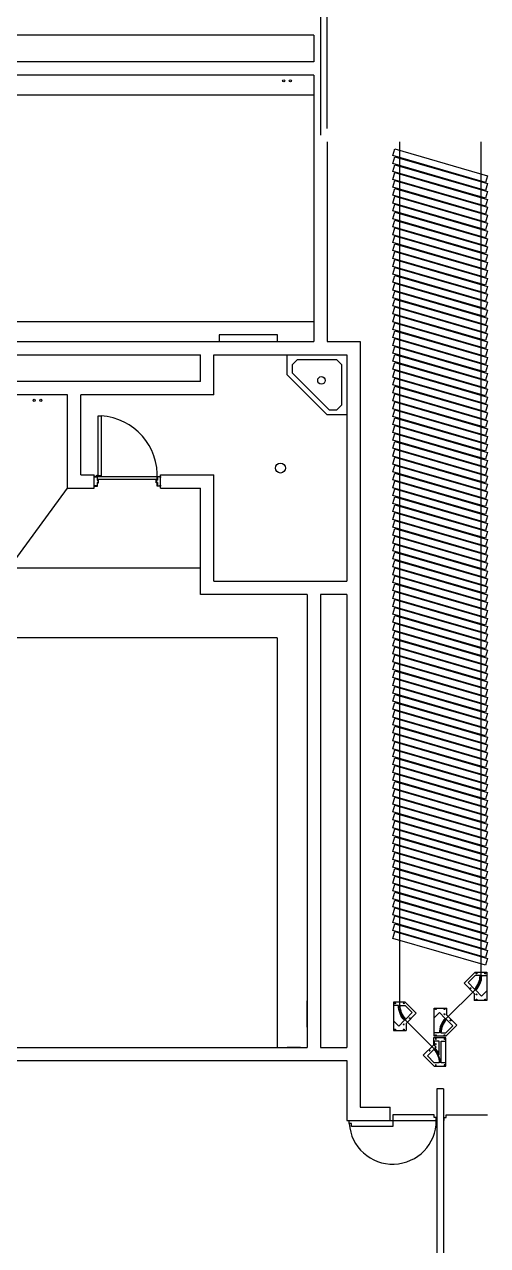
# Model space of a CAD drawing. Extents: x -2543 to 6312, y -522 to 14878.
# Drawn here: x 5990 to 6269, y 5449 to 6182 of the extents above; entities that cross this region are included whole.
import ezdxf

# ---------------------------------------------------------------- set-up
doc = ezdxf.new("R2010")
doc.units = 0
doc.header["$LTSCALE"] = 5000
doc.header["$PDSIZE"] = 1
doc.layers.add('show_xref', color=7, linetype='Continuous')

# ---------------------------------------------------------------- blocks, each defined once
blk = doc.blocks.new('OCCC Phase V$0$45DLIB')
blk.add_lwpolyline([(-2, 8.5), (-2, 15.5), (15, 15.5), (15, 8), (10.73, 8), (4.61, 1.89)], close=True)
for centre in [(-1.37, 14.62), (14.38, 14.62), (-1.37, 9.38), (11.26, 9.42), (14.38, 9.38), (7.55, 5.71)]:
    blk.add_circle(centre, 0.266)
at = {"layer": 'Defpoints'}
blk.add_lwpolyline([(0, 15.5), (0, 12.52), (13, 12.52), (13, 15.5)], dxfattribs=at)
for points in [[(0, 11.48), (0, 8.5), (4.2, 4.3), (8.07, 8.17, 0.197274)], [(8.8, 8.9, 0.092942), (4.98, 11.48), (13, 11.48), (13, 8.5), (10.63, 8.5), (9.51, 9.61), (8.8, 8.9)]]:
    blk.add_lwpolyline(points, format="xyb", close=True, dxfattribs=at)
blk = doc.blocks.new('FACILITY_X0000198')
at = {"layer": 'show_xref', "color": 0}
for p, q in [((6172, 6120), (6172, 6360)), ((6168, 6298), (6168, 6181)), ((6168, 6181), (6168, 6181)), ((6168, 6181), (6168, 6116)), ((6164, 6176), (5920, 6176)), ((6164, 6176), (6164, 6160)), ((6164, 6160), (5920, 6160)), ((6164, 6152), (5920, 6152)), ((6164, 6152), (6164, 5992)), ((6164, 6140), (5920, 6140)), ((6172, 6112), (6172, 5992)), ((6215.5, 6112), (6215.5, 5593.07)), ((6264.5, 6112), (6264.5, 5611.07)), ((6211.49, 6103.67), (6212.67, 6107.75)), ((6267.33, 6087.55), (6211.49, 6103.67)), ((6212.67, 6107.75), (6268.51, 6091.63)), ((6211.49, 6098.92), (6212.67, 6103)), ((6267.33, 6082.8), (6211.49, 6098.92)), ((6211.49, 6094.17), (6212.67, 6098.25)), ((6212.67, 6103), (6268.51, 6086.88)), ((6212.67, 6098.25), (6268.51, 6082.13)), ((6267.33, 6078.05), (6211.49, 6094.17)), ((6211.49, 6089.42), (6212.67, 6093.5)), ((6267.33, 6073.3), (6211.49, 6089.42)), ((6212.67, 6093.5), (6268.51, 6077.38)), ((6268.51, 6091.63), (6267.33, 6087.55)), ((6211.49, 6084.67), (6212.67, 6088.75)), ((6267.33, 6068.55), (6211.49, 6084.67)), ((6211.49, 6079.92), (6212.67, 6084)), ((6212.67, 6088.75), (6268.51, 6072.63)), ((6212.67, 6084), (6268.51, 6067.88)), ((6268.51, 6086.88), (6267.33, 6082.8)), ((6268.51, 6082.13), (6267.33, 6078.05)), ((6267.33, 6063.8), (6211.49, 6079.92)), ((6211.49, 6075.17), (6212.67, 6079.25)), ((6267.33, 6059.05), (6211.49, 6075.17)), ((6211.49, 6070.42), (6212.67, 6074.5)), ((6212.67, 6079.25), (6268.51, 6063.13)), ((6212.67, 6074.5), (6268.51, 6058.38)), ((6268.51, 6077.38), (6267.33, 6073.3)), ((6267.33, 6054.3), (6211.49, 6070.42)), ((6211.49, 6065.67), (6212.67, 6069.75)), ((6212.67, 6069.75), (6268.51, 6053.63)), ((6268.51, 6072.63), (6267.33, 6068.55)), ((6268.51, 6067.88), (6267.33, 6063.8)), ((6267.33, 6049.55), (6211.49, 6065.67)), ((6211.49, 6060.92), (6212.67, 6065)), ((6267.33, 6044.8), (6211.49, 6060.92)), ((6211.49, 6056.17), (6212.67, 6060.25)), ((6212.67, 6065), (6268.51, 6048.88)), ((6212.67, 6060.25), (6268.51, 6044.13)), ((6268.51, 6063.13), (6267.33, 6059.05)), ((6267.33, 6040.05), (6211.49, 6056.17)), ((6211.49, 6051.42), (6212.67, 6055.5)), ((6212.67, 6055.5), (6268.51, 6039.38)), ((6268.51, 6058.38), (6267.33, 6054.3)), ((6268.51, 6053.63), (6267.33, 6049.55)), ((6267.33, 6035.3), (6211.49, 6051.42)), ((6211.49, 6046.67), (6212.67, 6050.75)), ((6267.33, 6030.55), (6211.49, 6046.67)), ((6211.49, 6041.92), (6212.67, 6046)), ((6212.67, 6050.75), (6268.51, 6034.63)), ((6212.67, 6046), (6268.51, 6029.88)), ((6268.51, 6048.88), (6267.33, 6044.8)), ((6267.33, 6025.8), (6211.49, 6041.92)), ((6211.49, 6037.17), (6212.67, 6041.25)), ((6212.67, 6041.25), (6268.51, 6025.13)), ((6268.51, 6044.13), (6267.33, 6040.05)), ((6268.51, 6039.38), (6267.33, 6035.3)), ((6267.33, 6021.05), (6211.49, 6037.17)), ((6211.49, 6032.42), (6212.67, 6036.5)), ((6267.33, 6016.3), (6211.49, 6032.42)), ((6211.49, 6027.67), (6212.67, 6031.75)), ((6212.67, 6036.5), (6268.51, 6020.38)), ((6212.67, 6031.75), (6268.51, 6015.63)), ((6268.51, 6034.63), (6267.33, 6030.55)), ((6267.33, 6011.55), (6211.49, 6027.67)), ((6211.49, 6022.92), (6212.67, 6027)), ((6267.33, 6006.8), (6211.49, 6022.92)), ((6212.67, 6027), (6268.51, 6010.88)), ((6268.51, 6029.88), (6267.33, 6025.8)), ((6268.51, 6025.13), (6267.33, 6021.05)), ((6211.49, 6018.17), (6212.67, 6022.25)), ((6267.33, 6002.05), (6211.49, 6018.17)), ((6211.49, 6013.42), (6212.67, 6017.5)), ((6212.67, 6022.25), (6268.51, 6006.13)), ((6212.67, 6017.5), (6268.51, 6001.38)), ((6268.51, 6020.38), (6267.33, 6016.3)), ((6268.51, 6015.63), (6267.33, 6011.55)), ((6267.33, 5997.3), (6211.49, 6013.42)), ((6211.49, 6008.67), (6212.67, 6012.75)), ((6267.33, 5992.55), (6211.49, 6008.67)), ((6212.67, 6012.75), (6268.51, 5996.63)), ((6268.51, 6010.88), (6267.33, 6006.8)), ((5920, 6004), (6164, 6004)), ((6211.49, 6003.92), (6212.67, 6008)), ((6267.33, 5987.8), (6211.49, 6003.92)), ((6211.49, 5999.17), (6212.67, 6003.25)), ((6212.67, 6008), (6268.51, 5991.88)), ((6212.67, 6003.25), (6268.51, 5987.13)), ((6268.51, 6006.13), (6267.33, 6002.05)), ((6268.51, 6001.38), (6267.33, 5997.3)), ((6267.33, 5983.05), (6211.49, 5999.17)), ((6211.49, 5994.42), (6212.67, 5998.5)), ((6267.33, 5978.3), (6211.49, 5994.42)), ((6211.49, 5989.67), (6212.67, 5993.75)), ((6212.67, 5998.5), (6268.51, 5982.38)), ((6212.67, 5993.75), (6268.51, 5977.63)), ((6268.51, 5996.63), (6267.33, 5992.55)), ((5920, 5992), (6164, 5992)), ((6172, 5992), (6192, 5992)), ((6192, 5992), (6192, 5532)), ((6267.33, 5973.55), (6211.49, 5989.67)), ((6211.49, 5984.92), (6212.67, 5989)), ((6212.67, 5989), (6268.51, 5972.88)), ((6268.51, 5991.88), (6267.33, 5987.8)), ((6268.51, 5987.13), (6267.33, 5983.05)), ((5792, 5984), (6096, 5984)), ((6096, 5968), (6096, 5984)), ((6104, 5984), (6184, 5984)), ((6104, 5960), (6104, 5984)), ((6184, 5984), (6184, 5848)), ((6267.33, 5968.8), (6211.49, 5984.92)), ((6211.49, 5980.17), (6212.67, 5984.25)), ((6267.33, 5964.05), (6211.49, 5980.17)), ((6211.49, 5975.42), (6212.67, 5979.5)), ((6212.67, 5984.25), (6268.51, 5968.13)), ((6212.67, 5979.5), (6268.51, 5963.38)), ((6268.51, 5982.38), (6267.33, 5978.3)), ((6267.33, 5959.3), (6211.49, 5975.42)), ((6211.49, 5970.67), (6212.67, 5974.75)), ((6212.67, 5974.75), (6268.51, 5958.63)), ((6268.51, 5977.63), (6267.33, 5973.55)), ((6268.51, 5972.88), (6267.33, 5968.8)), ((6096, 5968), (5792, 5968)), ((6267.33, 5954.55), (6211.49, 5970.67)), ((6211.49, 5965.92), (6212.67, 5970)), ((6267.33, 5949.8), (6211.49, 5965.92)), ((6211.49, 5961.17), (6212.67, 5965.25)), ((6212.67, 5970), (6268.51, 5953.88)), ((6212.67, 5965.25), (6268.51, 5949.13)), ((6268.51, 5968.13), (6267.33, 5964.05)), ((6016, 5960), (5792, 5960)), ((6016, 5904), (6016, 5960)), ((6104, 5960), (6024, 5960)), ((6024, 5912), (6024, 5960)), ((6267.33, 5945.05), (6211.49, 5961.17)), ((6211.49, 5956.42), (6212.67, 5960.5)), ((6212.67, 5960.5), (6268.51, 5944.38)), ((6268.51, 5963.38), (6267.33, 5959.3)), ((6268.51, 5958.63), (6267.33, 5954.55)), ((6267.33, 5940.3), (6211.49, 5956.42)), ((6211.49, 5951.67), (6212.67, 5955.75)), ((6267.33, 5935.55), (6211.49, 5951.67)), ((6211.49, 5946.92), (6212.67, 5951)), ((6212.67, 5955.75), (6268.51, 5939.63)), ((6212.67, 5951), (6268.51, 5934.88)), ((6268.51, 5953.88), (6267.33, 5949.8)), ((6267.33, 5930.8), (6211.49, 5946.92)), ((6211.49, 5942.17), (6212.67, 5946.25)), ((6267.33, 5926.05), (6211.49, 5942.17)), ((6212.67, 5946.25), (6268.51, 5930.13)), ((6268.51, 5949.13), (6267.33, 5945.05)), ((6268.51, 5944.38), (6267.33, 5940.3)), ((6211.49, 5937.42), (6212.67, 5941.5)), ((6267.33, 5921.3), (6211.49, 5937.42)), ((6211.49, 5932.67), (6212.67, 5936.75)), ((6212.67, 5941.5), (6268.51, 5925.38)), ((6212.67, 5936.75), (6268.51, 5920.63)), ((6268.51, 5939.63), (6267.33, 5935.55)), ((6268.51, 5934.88), (6267.33, 5930.8)), ((6267.33, 5916.55), (6211.49, 5932.67)), ((6211.49, 5927.92), (6212.67, 5932)), ((6267.33, 5911.8), (6211.49, 5927.92)), ((6212.67, 5932), (6268.51, 5915.88)), ((6268.51, 5930.13), (6267.33, 5926.05)), ((6211.49, 5923.17), (6212.67, 5927.25)), ((6267.33, 5907.05), (6211.49, 5923.17)), ((6211.49, 5918.42), (6212.67, 5922.5)), ((6212.67, 5927.25), (6268.51, 5911.13)), ((6212.67, 5922.5), (6268.51, 5906.38)), ((6268.51, 5925.38), (6267.33, 5921.3)), ((6268.51, 5920.63), (6267.33, 5916.55)), ((6267.33, 5902.3), (6211.49, 5918.42)), ((6211.49, 5913.67), (6212.67, 5917.75)), ((6267.33, 5897.55), (6211.49, 5913.67)), ((6211.49, 5908.92), (6212.67, 5913)), ((6212.67, 5917.75), (6268.51, 5901.63)), ((6212.67, 5913), (6268.51, 5896.88)), ((6268.51, 5915.88), (6267.33, 5911.8)), ((6024, 5912), (6032, 5912)), ((6032, 5904), (6032, 5912)), ((6032, 5905.63), (6032, 5910.38)), ((6032, 5910.38), (6032.13, 5910.38)), ((6032.13, 5905.63), (6032, 5905.63)), ((6072, 5910.38), (6071.88, 5910.38)), ((6071.88, 5905.63), (6072, 5905.63)), ((6072, 5912), (6104, 5912)), ((6072, 5904), (6072, 5912)), ((6072, 5905.63), (6072, 5910.38)), ((6104, 5848), (6104, 5912)), ((6267.33, 5892.8), (6211.49, 5908.92)), ((6211.49, 5904.17), (6212.67, 5908.25)), ((6212.67, 5908.25), (6268.51, 5892.13)), ((6268.51, 5911.13), (6267.33, 5907.05)), ((6268.51, 5906.38), (6267.33, 5902.3)), ((5984, 5860), (6016, 5904)), ((6016, 5904), (6032, 5904)), ((6072, 5904), (6096, 5904)), ((6096, 5840), (6096, 5904)), ((6267.33, 5888.05), (6211.49, 5904.17)), ((6211.49, 5899.42), (6212.67, 5903.5)), ((6267.33, 5883.3), (6211.49, 5899.42)), ((6211.49, 5894.67), (6212.67, 5898.75)), ((6212.67, 5903.5), (6268.51, 5887.38)), ((6212.67, 5898.75), (6268.51, 5882.63)), ((6268.51, 5901.63), (6267.33, 5897.55)), ((6267.33, 5878.55), (6211.49, 5894.67)), ((6211.49, 5889.92), (6212.67, 5894)), ((6212.67, 5894), (6268.51, 5877.88)), ((6268.51, 5896.88), (6267.33, 5892.8)), ((6268.51, 5892.13), (6267.33, 5888.05)), ((6267.33, 5873.8), (6211.49, 5889.92)), ((6211.49, 5885.17), (6212.67, 5889.25)), ((6267.33, 5869.05), (6211.49, 5885.17)), ((6211.49, 5880.42), (6212.67, 5884.5)), ((6212.67, 5889.25), (6268.51, 5873.13)), ((6212.67, 5884.5), (6268.51, 5868.38)), ((6268.51, 5887.38), (6267.33, 5883.3)), ((6267.33, 5864.3), (6211.49, 5880.42)), ((6211.49, 5875.67), (6212.67, 5879.75)), ((6212.67, 5879.75), (6268.51, 5863.63)), ((6268.51, 5882.63), (6267.33, 5878.55)), ((6268.51, 5877.88), (6267.33, 5873.8)), ((6267.33, 5859.55), (6211.49, 5875.67)), ((6211.49, 5870.92), (6212.67, 5875)), ((6267.33, 5854.8), (6211.49, 5870.92)), ((6211.49, 5866.17), (6212.67, 5870.25)), ((6212.67, 5875), (6268.51, 5858.88)), ((6212.67, 5870.25), (6268.51, 5854.13)), ((6268.51, 5873.13), (6267.33, 5869.05)), ((6267.33, 5850.05), (6211.49, 5866.17)), ((6211.49, 5861.42), (6212.67, 5865.5)), ((6267.33, 5845.3), (6211.49, 5861.42)), ((6212.67, 5865.5), (6268.51, 5849.38)), ((6268.51, 5868.38), (6267.33, 5864.3)), ((6268.51, 5863.63), (6267.33, 5859.55)), ((5984, 5856), (6096, 5856)), ((6211.49, 5856.67), (6212.67, 5860.75)), ((6267.33, 5840.55), (6211.49, 5856.67)), ((6211.49, 5851.92), (6212.67, 5856)), ((6212.67, 5860.75), (6268.51, 5844.63)), ((6212.67, 5856), (6268.51, 5839.88)), ((6268.51, 5858.88), (6267.33, 5854.8)), ((6268.51, 5854.13), (6267.33, 5850.05)), ((6104, 5848), (6184, 5848)), ((6267.33, 5835.8), (6211.49, 5851.92)), ((6211.49, 5847.17), (6212.67, 5851.25)), ((6267.33, 5831.05), (6211.49, 5847.17)), ((6212.67, 5851.25), (6268.51, 5835.13)), ((6268.51, 5849.38), (6267.33, 5845.3)), ((6160, 5840), (6096, 5840)), ((6160, 5840), (6160, 5568)), ((6168, 5840), (6168, 5568)), ((6184, 5840), (6168, 5840)), ((6184, 5840), (6184, 5568)), ((6211.49, 5842.42), (6212.67, 5846.5)), ((6267.33, 5826.3), (6211.49, 5842.42)), ((6211.49, 5837.67), (6212.67, 5841.75)), ((6212.67, 5846.5), (6268.51, 5830.38)), ((6212.67, 5841.75), (6268.51, 5825.63)), ((6268.51, 5844.63), (6267.33, 5840.55)), ((6268.51, 5839.88), (6267.33, 5835.8)), ((6267.33, 5821.55), (6211.49, 5837.67)), ((6211.49, 5832.92), (6212.67, 5837)), ((6267.33, 5816.8), (6211.49, 5832.92)), ((6211.49, 5828.17), (6212.67, 5832.25)), ((6212.67, 5837), (6268.51, 5820.88)), ((6212.67, 5832.25), (6268.51, 5816.13)), ((6268.51, 5835.13), (6267.33, 5831.05)), ((6267.33, 5812.05), (6211.49, 5828.17)), ((6211.49, 5823.42), (6212.67, 5827.5)), ((6212.67, 5827.5), (6268.51, 5811.38)), ((6268.51, 5830.38), (6267.33, 5826.3)), ((6268.51, 5825.63), (6267.33, 5821.55)), ((6267.33, 5807.3), (6211.49, 5823.42)), ((6211.49, 5818.67), (6212.67, 5822.75)), ((6267.33, 5802.55), (6211.49, 5818.67)), ((6211.49, 5813.92), (6212.67, 5818)), ((6212.67, 5822.75), (6268.51, 5806.63)), ((6212.67, 5818), (6268.51, 5801.88)), ((6268.51, 5820.88), (6267.33, 5816.8)), ((6142, 5814), (5984, 5814)), ((6142, 5814), (6142, 5568)), ((6267.33, 5797.8), (6211.49, 5813.92)), ((6211.49, 5809.17), (6212.67, 5813.25)), ((6212.67, 5813.25), (6268.51, 5797.13)), ((6268.51, 5816.13), (6267.33, 5812.05)), ((6268.51, 5811.38), (6267.33, 5807.3)), ((6267.33, 5793.05), (6211.49, 5809.17)), ((6211.49, 5804.42), (6212.67, 5808.5)), ((6267.33, 5788.3), (6211.49, 5804.42)), ((6211.49, 5799.67), (6212.67, 5803.75)), ((6212.67, 5808.5), (6268.51, 5792.38)), ((6212.67, 5803.75), (6268.51, 5787.63)), ((6268.51, 5806.63), (6267.33, 5802.55)), ((6267.33, 5783.55), (6211.49, 5799.67)), ((6211.49, 5794.92), (6212.67, 5799)), ((6212.67, 5799), (6268.51, 5782.88)), ((6268.51, 5801.88), (6267.33, 5797.8)), ((6268.51, 5797.13), (6267.33, 5793.05)), ((6267.33, 5778.8), (6211.49, 5794.92)), ((6211.49, 5790.17), (6212.67, 5794.25)), ((6267.33, 5774.05), (6211.49, 5790.17)), ((6211.49, 5785.42), (6212.67, 5789.5)), ((6212.67, 5794.25), (6268.51, 5778.13)), ((6212.67, 5789.5), (6268.51, 5773.38)), ((6268.51, 5792.38), (6267.33, 5788.3)), ((6267.33, 5769.3), (6211.49, 5785.42)), ((6211.49, 5780.67), (6212.67, 5784.75)), ((6212.67, 5784.75), (6268.51, 5768.63)), ((6268.51, 5787.63), (6267.33, 5783.55)), ((6268.51, 5782.88), (6267.33, 5778.8)), ((6267.33, 5764.55), (6211.49, 5780.67)), ((6211.49, 5775.92), (6212.67, 5780)), ((6267.33, 5759.8), (6211.49, 5775.92)), ((6211.49, 5771.17), (6212.67, 5775.25)), ((6212.67, 5780), (6268.51, 5763.88)), ((6212.67, 5775.25), (6268.51, 5759.13)), ((6268.51, 5778.13), (6267.33, 5774.05)), ((6268.51, 5773.38), (6267.33, 5769.3)), ((6267.33, 5755.05), (6211.49, 5771.17)), ((6211.49, 5766.42), (6212.67, 5770.5)), ((6267.33, 5750.3), (6211.49, 5766.42)), ((6212.67, 5770.5), (6268.51, 5754.38)), ((6268.51, 5768.63), (6267.33, 5764.55)), ((6211.49, 5761.67), (6212.67, 5765.75)), ((6267.33, 5745.55), (6211.49, 5761.67)), ((6211.49, 5756.92), (6212.67, 5761)), ((6212.67, 5765.75), (6268.51, 5749.63)), ((6212.67, 5761), (6268.51, 5744.88)), ((6268.51, 5763.88), (6267.33, 5759.8)), ((6268.51, 5759.13), (6267.33, 5755.05)), ((6267.33, 5740.8), (6211.49, 5756.92)), ((6211.49, 5752.17), (6212.67, 5756.25)), ((6267.33, 5736.05), (6211.49, 5752.17)), ((6211.49, 5747.42), (6212.67, 5751.5)), ((6212.67, 5756.25), (6268.51, 5740.13)), ((6212.67, 5751.5), (6268.51, 5735.38)), ((6268.51, 5754.38), (6267.33, 5750.3)), ((6267.33, 5731.3), (6211.49, 5747.42)), ((6211.49, 5742.67), (6212.67, 5746.75)), ((6212.67, 5746.75), (6268.51, 5730.63)), ((6268.51, 5749.63), (6267.33, 5745.55)), ((6268.51, 5744.88), (6267.33, 5740.8)), ((6267.33, 5726.55), (6211.49, 5742.67)), ((6211.49, 5737.92), (6212.67, 5742)), ((6267.33, 5721.8), (6211.49, 5737.92)), ((6211.49, 5733.17), (6212.67, 5737.25)), ((6212.67, 5742), (6268.51, 5725.88)), ((6212.67, 5737.25), (6268.51, 5721.13)), ((6268.51, 5740.13), (6267.33, 5736.05)), ((6267.33, 5717.05), (6211.49, 5733.17)), ((6211.49, 5728.42), (6212.67, 5732.5)), ((6212.67, 5732.5), (6268.51, 5716.38)), ((6268.51, 5735.38), (6267.33, 5731.3)), ((6268.51, 5730.63), (6267.33, 5726.55)), ((6267.33, 5712.3), (6211.49, 5728.42)), ((6211.49, 5723.67), (6212.67, 5727.75)), ((6267.33, 5707.55), (6211.49, 5723.67)), ((6211.49, 5718.92), (6212.67, 5723)), ((6212.67, 5727.75), (6268.51, 5711.63)), ((6212.67, 5723), (6268.51, 5706.88)), ((6268.51, 5725.88), (6267.33, 5721.8)), ((6267.33, 5702.8), (6211.49, 5718.92)), ((6211.49, 5714.17), (6212.67, 5718.25)), ((6212.67, 5718.25), (6268.51, 5702.13)), ((6268.51, 5721.13), (6267.33, 5717.05)), ((6268.51, 5716.38), (6267.33, 5712.3)), ((6267.33, 5698.05), (6211.49, 5714.17)), ((6211.49, 5709.42), (6212.67, 5713.5)), ((6267.33, 5693.3), (6211.49, 5709.42)), ((6211.49, 5704.67), (6212.67, 5708.75)), ((6212.67, 5713.5), (6268.51, 5697.38)), ((6212.67, 5708.75), (6268.51, 5692.63)), ((6268.51, 5711.63), (6267.33, 5707.55)), ((6267.33, 5688.55), (6211.49, 5704.67)), ((6211.49, 5699.92), (6212.67, 5704)), ((6212.67, 5704), (6268.51, 5687.88)), ((6268.51, 5706.88), (6267.33, 5702.8)), ((6268.51, 5702.13), (6267.33, 5698.05)), ((6267.33, 5683.8), (6211.49, 5699.92)), ((6211.49, 5695.17), (6212.67, 5699.25)), ((6267.33, 5679.05), (6211.49, 5695.17)), ((6211.49, 5690.42), (6212.67, 5694.5)), ((6212.67, 5699.25), (6268.51, 5683.13)), ((6212.67, 5694.5), (6268.51, 5678.38)), ((6268.51, 5697.38), (6267.33, 5693.3)), ((6267.33, 5674.3), (6211.49, 5690.42)), ((6211.49, 5685.67), (6212.67, 5689.75)), ((6267.33, 5669.55), (6211.49, 5685.67)), ((6212.67, 5689.75), (6268.51, 5673.63)), ((6268.51, 5692.63), (6267.33, 5688.55)), ((6268.51, 5687.88), (6267.33, 5683.8)), ((6211.49, 5680.92), (6212.67, 5685)), ((6267.33, 5664.8), (6211.49, 5680.92)), ((6211.49, 5676.17), (6212.67, 5680.25)), ((6212.67, 5685), (6268.51, 5668.88)), ((6212.67, 5680.25), (6268.51, 5664.13)), ((6268.51, 5683.13), (6267.33, 5679.05)), ((6268.51, 5678.38), (6267.33, 5674.3)), ((6267.33, 5660.05), (6211.49, 5676.17)), ((6211.49, 5671.42), (6212.67, 5675.5)), ((6267.33, 5655.3), (6211.49, 5671.42)), ((6211.49, 5666.67), (6212.67, 5670.75)), ((6212.67, 5675.5), (6268.51, 5659.38)), ((6212.67, 5670.75), (6268.51, 5654.63)), ((6268.51, 5673.63), (6267.33, 5669.55)), ((6267.33, 5650.55), (6211.49, 5666.67)), ((6211.49, 5661.92), (6212.67, 5666)), ((6212.67, 5666), (6268.51, 5649.88)), ((6268.51, 5668.88), (6267.33, 5664.8)), ((6268.51, 5664.13), (6267.33, 5660.05)), ((6267.33, 5645.8), (6211.49, 5661.92)), ((6211.49, 5657.17), (6212.67, 5661.25)), ((6267.33, 5641.05), (6211.49, 5657.17)), ((6211.49, 5652.42), (6212.67, 5656.5)), ((6212.67, 5661.25), (6268.51, 5645.13)), ((6212.67, 5656.5), (6268.51, 5640.38)), ((6268.51, 5659.38), (6267.33, 5655.3)), ((6267.33, 5636.3), (6211.49, 5652.42)), ((6211.49, 5647.67), (6212.67, 5651.75)), ((6212.67, 5651.75), (6268.51, 5635.63)), ((6268.51, 5654.63), (6267.33, 5650.55)), ((6268.51, 5649.88), (6267.33, 5645.8)), ((6267.33, 5631.55), (6211.49, 5647.67)), ((6211.49, 5642.92), (6212.67, 5647)), ((6267.33, 5626.8), (6211.49, 5642.92)), ((6211.49, 5638.17), (6212.67, 5642.25)), ((6212.67, 5647), (6268.51, 5630.88)), ((6212.67, 5642.25), (6268.51, 5626.13)), ((6268.51, 5645.13), (6267.33, 5641.05)), ((6267.33, 5622.05), (6211.49, 5638.17)), ((6211.49, 5633.42), (6212.67, 5637.5)), ((6212.67, 5637.5), (6268.51, 5621.38)), ((6268.51, 5640.38), (6267.33, 5636.3)), ((6268.51, 5635.63), (6267.33, 5631.55)), ((6267.33, 5617.3), (6211.49, 5633.42)), ((6268.51, 5630.88), (6267.33, 5626.8)), ((6268.51, 5626.13), (6267.33, 5622.05)), ((6268.51, 5621.38), (6267.33, 5617.3)), ((6261, 5613.07), (6254.39, 5606.45)), ((6261, 5613.07), (6268, 5613.07)), ((6268, 5613.07), (6268, 5596.07)), ((6260.5, 5600.34), (6254.39, 5606.45)), ((6243.51, 5585.11), (6260.99, 5602.58)), ((6260.5, 5600.34), (6260.5, 5596.07)), ((6160, 5596.01), (6160, 5579.87)), ((6160, 5580.12), (6160, 5595.88)), ((6219, 5595.07), (6212, 5595.07)), ((6212, 5595.07), (6212, 5578.07)), ((6219, 5595.07), (6225.61, 5588.45)), ((6236.5, 5591.62), (6244, 5591.62)), ((6236.5, 5574.62), (6236.5, 5591.62)), ((6244, 5587.35), (6244, 5591.62)), ((6268, 5596.07), (6260.5, 5596.07)), ((6236.49, 5567.11), (6219.01, 5584.58)), ((6219.5, 5582.34), (6225.61, 5588.45)), ((6244, 5587.35), (6250.11, 5581.24)), ((6212, 5578.07), (6219.5, 5578.07)), ((6219.5, 5582.34), (6219.5, 5578.07)), ((6243.5, 5574.62), (6250.11, 5581.24)), ((5968, 5568), (6160, 5568)), ((6168, 5568), (6184, 5568)), ((6243.5, 5574.62), (6236.5, 5574.62)), ((5616, 5560), (6184, 5560)), ((6184, 5560), (6184, 5524)), ((6242, 5543), (6238, 5543)), ((6238, 5543), (6238, -240)), ((6242, 5543), (6242, -240)), ((6192, 5532), (6210, 5532)), ((6210, 5524), (6210, 5532)), ((6184, 5524), (6210, 5524)), ((6185.38, 5522.25), (6185.38, 5524)), ((6185.38, 5524), (6211.5, 5524)), ((6236.38, 5527.5), (6211.5, 5527.5)), ((6211.5, 5527.5), (6211.5, 5524)), ((6211.5, 5524), (6211.5, 5520.5)), ((6211.5, 5524), (6237.63, 5524)), ((6236.38, 5525.75), (6236.38, 5527.5)), ((6237.63, 5525.75), (6236.38, 5525.75)), ((6237.63, 5524), (6237.63, 5525.75)), ((6242.38, 5524), (6242.38, 5525.75)), ((6242.38, 5525.75), (6243.63, 5525.75)), ((6243.63, 5525.75), (6243.63, 5527.5)), ((6243.63, 5527.5), (6268.5, 5527.5)), ((6186.63, 5522.25), (6185.38, 5522.25)), ((6186.63, 5520.5), (6186.63, 5522.25)), ((6211.5, 5520.5), (6186.63, 5520.5))]:
    blk.add_line(p, q, dxfattribs=at)
at = {"layer": 'show_xref', "color": 0, "linetype": 'Continuous'}
blk.add_line((6156, 5568), (6148, 5568), dxfattribs=at)
at = {"layer": 'show_xref', "color": 0}
for points in [[(6107.16, 5996), (6107.16, 5992), (6142.16, 5992), (6142.16, 5996)], [(6036.28, 5947.28), (6036.28, 5911.41), (6034.53, 5911.41), (6034.53, 5947.28)], [(6069.94, 5909.13), (6034.06, 5909.13), (6034.06, 5910.88), (6069.94, 5910.88)]]:
    blk.add_lwpolyline(points, close=True, dxfattribs=at)
for points in [[(6183.89, 5948), (6172, 5948), (6148, 5972), (6148, 5984), (6184, 5984), (6184, 5948)], [(6151, 5973.24), (6173.24, 5951), (6178, 5951), (6181, 5954), (6181, 5978), (6178, 5981), (6154, 5981), (6151, 5978), (6151, 5973.24)]]:
    blk.add_lwpolyline(points, dxfattribs=at)
for points in [[(6032.13, 5905.25, 0.414214), (6032.25, 5905.13), (6033.88, 5905.13, 0.414214), (6034, 5905.25), (6034, 5907.13), (6034.5, 5907.13, 0.414214), (6034.63, 5907.25), (6034.63, 5908.75, 0.414214), (6034.5, 5908.88), (6034, 5908.88), (6034, 5910.75, 0.414214), (6033.88, 5910.88), (6032.25, 5910.88, 0.414214), (6032.13, 5910.75), (6032.13, 5910.38), (6032.25, 5910.38), (6032.25, 5910.75), (6033.88, 5910.75), (6033.88, 5908.75), (6034.5, 5908.75), (6034.5, 5907.25), (6033.88, 5907.25), (6033.88, 5905.25), (6032.25, 5905.25), (6032.25, 5905.63), (6032.13, 5905.63)], [(6071.88, 5905.25, -0.414214), (6071.75, 5905.13), (6070.13, 5905.13, -0.414214), (6070, 5905.25), (6070, 5907.13), (6069.5, 5907.13, -0.414214), (6069.38, 5907.25), (6069.38, 5908.75, -0.414214), (6069.5, 5908.88), (6070, 5908.88), (6070, 5910.75, -0.414214), (6070.13, 5910.88), (6071.75, 5910.88, -0.414214), (6071.88, 5910.75), (6071.88, 5910.38), (6071.75, 5910.38), (6071.75, 5910.75), (6070.13, 5910.75), (6070.13, 5908.75), (6069.5, 5908.75), (6069.5, 5907.25), (6070.13, 5907.25), (6070.13, 5905.25), (6071.75, 5905.25), (6071.75, 5905.63), (6071.88, 5905.63)], [(6261, 5611.07), (6256.8, 5606.87), (6260.68, 5602.99, 0.197277), (6264, 5611.07)], [(6268, 5611.07), (6268, 5601.88), (6264.9, 5598.77), (6261.39, 5602.28, 0.197407), (6265, 5611.07)], [(6212, 5593.07), (6212, 5583.88), (6215.1, 5580.77), (6218.61, 5584.28, -0.197407), (6215, 5593.07)], [(6219, 5593.07), (6223.2, 5588.87), (6219.32, 5584.99, -0.197277), (6216, 5593.07)], [(6236.5, 5576.62), (6236.5, 5585.81), (6239.6, 5588.92), (6243.11, 5585.41, 0.197407), (6239.5, 5576.62)], [(6243.5, 5576.62), (6247.7, 5580.82), (6243.82, 5584.71, 0.197277), (6240.5, 5576.62)]]:
    blk.add_lwpolyline(points, format="xyb", close=True, dxfattribs=at)
for centre, radius in [((6145.98, 6148.62), 0.688), ((6149.98, 6148.62), 0.688), ((6168.65, 5968.65), 2.25), ((5996, 5956.62), 0.688), ((6000, 5956.62), 0.688), ((6144, 5916), 3), ((6034.03, 5911.38), 0.375), ((6261.88, 5612.44), 0.266), ((6267.12, 5612.44), 0.266), ((6258.21, 5603.52), 0.266), ((6261.92, 5599.8), 0.266), ((6212.88, 5594.44), 0.266), ((6218.12, 5594.44), 0.266), ((6237.38, 5591), 0.266), ((6242.62, 5591), 0.266), ((6261.88, 5596.69), 0.266), ((6267.12, 5596.69), 0.266), ((6221.79, 5585.52), 0.266), ((6242.58, 5587.89), 0.266), ((6246.29, 5584.18), 0.266), ((6212.88, 5578.69), 0.266), ((6218.08, 5581.8), 0.266), ((6218.12, 5578.69), 0.266), ((6237.38, 5575.25), 0.266), ((6242.62, 5575.25), 0.266)]:
    blk.add_circle(centre, radius, dxfattribs=at)
for centre, radius, start, end in [((6034.03, 5911.38), 35.98, 356.41435, 86.41434), ((6252.5, 5611.07), 12, 315, 0), ((6227.5, 5593.07), 12, 180, 225), ((6252, 5576.62), 12, 135, 180), ((6228, 5558.62), 12, 0, 45), ((6211.5, 5524), 26.18, 183.83227, 0)]:
    blk.add_arc(centre, radius, start, end, dxfattribs=at)
for p in [(6034, 5910.88), (6070, 5910.88)]:
    blk.add_point(p, dxfattribs=at)
at = {"layer": 'show_xref', "color": 0, "extrusion": (0, 0, -1), "zscale": -1, "rotation": 90.0000001836389}
blk.add_blockref('OCCC Phase V$0$45DLIB', (-6228, 5558.62), dxfattribs=at)

msp = doc.modelspace()

# ---------------------------------------------------------------- block references
msp.add_blockref('FACILITY_X0000198', (0, 0))

doc.saveas('drawing.dxf')
